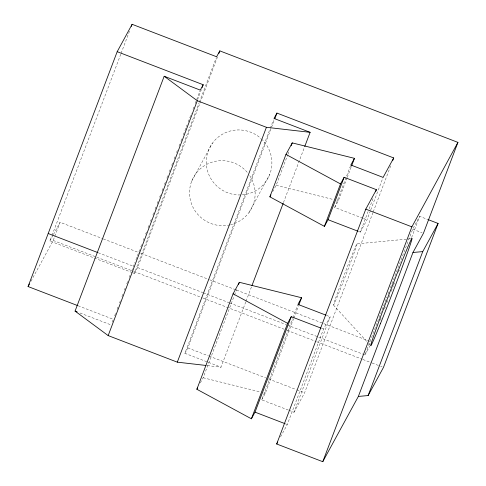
<?xml version="1.0" encoding="UTF-8"?>
<svg xmlns="http://www.w3.org/2000/svg" width="486" height="486" viewBox="0 0 486 486"><rect width="100%" height="100%" fill="white"/><g stroke="black" fill="none" stroke-linecap="round" stroke-linejoin="round"><path stroke-width="0.36" stroke-dasharray="2.43 1.82" d="M132.283 272.634L49.906 240.977L51.783 236.02M52.051 235.315L120.832 54.037M121.099 53.332L129.695 30.673M30.946 281.279L53.193 240.473L54.517 236.98M54.784 236.281L60.088 222.29L102.613 238.632M112.248 322.139L113.59 318.591M114.672 315.754L116.014 312.206M117.096 309.369L118.438 305.822M119.513 302.985L120.321 300.852M121.937 296.594L123.286 293.046M124.361 290.209L125.169 288.083M126.785 283.824L128.128 280.276M129.209 277.439L130.017 275.307M131.633 271.054L134.859 262.537M135.94 259.7L139.707 249.768M140.782 246.931L142.131 243.383M143.206 240.54L144.014 238.413M145.63 234.155L146.438 232.029M148.054 227.77L148.862 225.644M150.478 221.385L151.286 219.253M152.902 215L153.704 212.868M155.052 209.32L156.127 206.483M157.209 203.646L158.551 200.098M159.627 197.261L160.975 193.714M162.051 190.876L163.399 187.329M164.475 184.486L165.823 180.938M166.898 178.101L168.247 174.553M169.322 171.716L170.13 169.59M171.746 165.331L173.089 161.783M174.164 158.946L174.972 156.814M176.588 152.555L177.396 150.429M179.012 146.171L179.82 144.044M180.895 141.207L182.244 137.66M183.319 134.822L184.668 131.275M184.935 130.564L187.092 124.884M188.167 122.047L189.51 118.499M189.783 117.788L191.399 113.536M193.015 109.277L193.823 107.145M195.165 103.597L200.013 90.827M197.577 99.6L201.332 89.697M132.988 272.901L134.397 273.442L199.145 102.795M199.412 102.084L216.337 57.476M134.397 273.442L137.605 267.555L217.667 56.546M245.776 301.909L221.009 367.185L184.905 353.316L269.979 129.094M270.252 128.389L273.478 119.872M184.905 353.316L187.839 347.94L274.523 119.465M200.347 382.871L203.136 377.75L234.258 295.725M234.525 295.02L236.676 289.364M272.664 191.715L276.151 185.318L287.688 154.913M287.955 154.202L289.03 151.377M246.044 301.199L251.699 286.297M283.466 202.571L304.467 147.228M288.374 410.099L261.723 399.857L292.578 318.543M292.845 317.832L297.675 305.105M362.787 218.202L334.739 207.425L350.831 164.997M261.723 399.857L265.35 393.204L293.52 318.956M293.793 318.251L298.617 305.524M334.739 207.425L338.365 200.767L346.949 178.143M347.217 177.433L351.512 166.121M280.568 436.859L287.287 424.539L323.506 329.077L330.201 316.793L326.695 315.444M358.899 231.567L360.296 232.108L368.078 211.598M369.153 208.773L373.442 197.456M289.073 410.366L293.981 412.256L330.201 316.793M360.296 232.108L366.997 219.818L370.484 210.626M370.751 209.922L383.096 177.396M293.981 412.256L304.588 392.803L372.969 212.576M373.242 211.866L391.005 165.04M287.05 324.988L364.962 354.926L386.941 296.989M388.016 294.164L389.353 290.628M390.428 287.803L412.681 229.161L419.655 216.361L427.85 219.514M380.246 320.225L381.054 318.105M384.535 308.92L385.343 306.8M386.953 302.559L387.755 300.439M388.824 297.614L390.167 294.085M391.242 291.254L393.387 285.604M393.654 284.899L394.456 282.779M398.477 272.178L399.279 270.058M411.612 237.557L419.655 216.361M49.906 240.977L53.065 235.181M53.417 234.531L60.088 222.29M191.618 181.363L212.388 143.206M249.045 212.418L269.815 174.261M364.962 354.926L369.846 345.965M357.082 243.851A32.927 0.784 -69 0 1 339.094 292.256A32.927 0.784 -69 0 1 339.58 287.238A32.927 0.784 -69 0 1 357.082 243.851L411.284 238.687M207.443 365.624L221.009 367.185M276.151 185.318L333.244 199.497M336.901 200.402L338.365 200.767M203.136 377.75L260.229 391.929M263.886 392.84L265.35 393.204M412.681 229.161L422.085 232.776M363.492 218.469L366.997 219.818M103.324 238.905L140.181 253.066M140.885 253.34L208.925 279.486M209.636 279.76L235.862 289.838M236.567 290.106L371.936 342.126M321.398 328.269L323.506 329.077M137.605 267.555L202.765 292.596M203.476 292.87L228.973 302.669M229.678 302.942L286.345 324.715M98.263 252.75L132.812 266.03M53.193 240.473L133.279 271.255M133.99 271.522L202.03 297.669M202.741 297.942L284.249 329.265M287.08 330.352L316.143 341.518M316.848 341.792L362.21 359.221M362.921 359.494L371.425 362.763M372.136 363.036L379.93 366.031M380.641 366.304L382.057 366.851M78.137 305.785L113.396 319.332M187.839 347.94L208.36 355.825M209.065 356.098L265.672 377.847M268.503 378.934L296.096 389.541M296.806 389.808L304.588 392.803M80.026 313.008L111.173 324.976M285.179 423.731L287.287 424.539M333.42 305.044L368.09 342.916M368.595 343.474L370.636 345.704M261.468 138.978A32.927 32.404 28.6 0 1 248.899 193.616A32.927 32.404 28.6 0 1 207.024 155.168A32.927 32.404 28.6 0 1 260.939 138.486M249.78 175.707A32.927 32.404 28.6 0 1 230.54 224.763M229.842 224.927A32.927 32.404 28.6 0 1 191.921 204.934A32.927 32.404 28.6 0 1 205.584 164.991A32.927 32.404 28.6 0 1 247.666 172.828"/><path stroke-width="0.73" d="M77.432 305.512L28.073 286.546L117.187 51.686L132.119 24.3L216.604 56.765L219.818 50.878L457.927 142.38L423.434 233.292L412.966 252.489L358.352 396.436L322.765 461.7L276.68 443.991L365.788 209.132L376.395 189.68L344.137 177.281L340.51 183.939L324.411 226.361L269.87 196.836L285.968 154.408L292.25 142.89L354.464 158.345L351.512 166.121M131.311 26.426L132.119 24.3M205.936 365.448L177.299 362.155L108.171 335.589L75.069 311.107L164.183 76.247L200.281 90.117L203.209 84.746L117.187 51.686M202.14 87.571L203.209 84.746M108.171 335.589L197.286 100.73L164.183 76.247M218.743 53.715L219.818 50.878M177.299 362.155L266.413 127.296L310.117 132.326L304.734 146.517M274.797 118.754L276.947 113.08L393.703 157.944L392.621 160.781M320.699 328.001L291.242 316.684L255.022 412.14L251.396 418.798L196.86 389.268L233.08 293.805L239.355 282.293L301.569 297.742L298.89 304.813M238.553 284.413L239.355 282.293M291.175 145.721L292.25 142.89M251.967 285.586L283.198 203.282M251.396 418.798L287.615 323.336L291.242 316.684M324.411 226.361L328.038 219.708L344.137 177.281M375.593 191.8L376.395 189.68M322.765 461.7L411.879 226.84L457.927 142.38M358.352 396.436L368.121 395.549L422.741 251.602L438.093 223.445L428.531 219.775M438.093 223.445L383.472 367.392L368.121 395.549M28.073 286.546L29.506 283.915M276.947 113.08L274.019 118.45L310.117 132.326M269.87 196.836L270.921 194.916M196.86 389.268L197.553 387.986M354.464 158.345L350.831 164.997L383.096 177.396L393.703 157.944M301.569 297.742L297.942 304.4L325.997 315.177M276.68 443.991L277.743 442.047M412.966 252.489L422.741 251.602M197.286 100.73L266.413 127.296M365.788 209.132L411.879 226.84M328.038 219.708L358.194 231.293M48.193 233.511L97.552 252.483M75.069 311.107L77.195 311.921M255.022 412.14L284.48 423.464M285.968 154.408L340.51 183.939M233.08 293.805L287.615 323.336M380.562 323.324A57.615 1.367 -69 0 0 412.037 238.614A57.615 1.367 -69 0 0 381.413 314.539A57.615 1.367 -69 0 0 380.562 323.324"/></g></svg>
